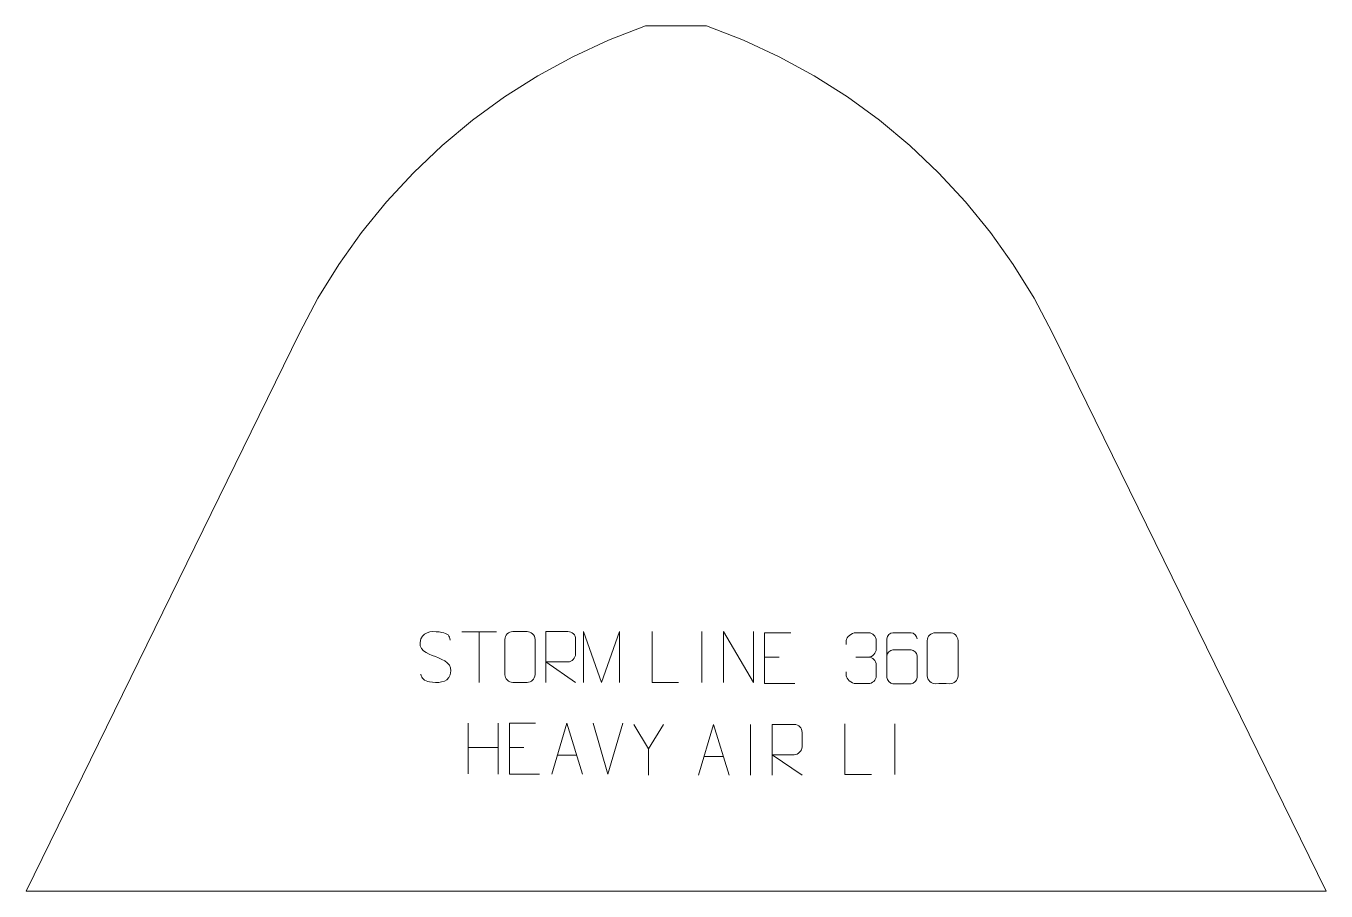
# Model space of a CAD drawing. Header units: millimetres. Extents: x -319 to 319, y 790 to 1215.
import ezdxf

# ---------------------------------------------------------------- set-up
doc = ezdxf.new("R2010")
doc.units = ezdxf.units.MM
doc.header["$MEASUREMENT"] = 0
doc.layers.add('layer 1', color=7, linetype='Continuous')

msp = doc.modelspace()

# ---------------------------------------------------------------- linework, layer by layer
at = {"layer": 'layer 1', "color": 242, "lineweight": 9}
msp.add_open_spline([(-15.0006, 1214.9992), (-15.0006, 1214.9992), (15.0001, 1214.9992), (15.0001, 1214.9992), (15.0001, 1214.9992), (15.0001, 1214.9992), (33.1134, 1207.9803), (33.1134, 1207.9803), (33.1134, 1207.9803), (33.1134, 1207.9803), (50.7352, 1199.8037), (50.7352, 1199.8037), (50.7352, 1199.8037), (50.7352, 1199.8037), (67.7888, 1190.5024), (67.7888, 1190.5024), (67.7888, 1190.5024), (67.7888, 1190.5024), (84.2042, 1180.1163), (84.2042, 1180.1163), (84.2042, 1180.1163), (84.2042, 1180.1163), (99.9128, 1168.6884), (99.9128, 1168.6884), (99.9128, 1168.6884), (99.9128, 1168.6884), (114.8486, 1156.2657), (114.8486, 1156.2657), (114.8486, 1156.2657), (114.8486, 1156.2657), (128.9465, 1142.9028), (128.9465, 1142.9028), (128.9465, 1142.9028), (128.9465, 1142.9028), (142.1505, 1128.6547), (142.1505, 1128.6547), (142.1505, 1128.6547), (142.1505, 1128.6547), (154.4034, 1113.5811), (154.4034, 1113.5811), (154.4034, 1113.5811), (154.4034, 1113.5811), (165.6537, 1097.7445), (165.6537, 1097.7445), (165.6537, 1097.7445), (165.6537, 1097.7445), (175.8545, 1081.2124), (175.8545, 1081.2124), (175.8545, 1081.2124), (175.8545, 1081.2124), (184.9634, 1064.0548), (184.9634, 1064.0548), (184.9634, 1064.0548), (184.9634, 1064.0548), (319.2505, 789.999), (319.2505, 789.999), (319.2505, 789.999), (319.2505, 789.999), (-319.2491, 789.999), (-319.2491, 789.999), (-319.2491, 789.999), (-319.2491, 789.999), (-184.9619, 1064.0548), (-184.9619, 1064.0548), (-184.9619, 1064.0548), (-184.9619, 1064.0548), (-175.8534, 1081.2124), (-175.8534, 1081.2124), (-175.8534, 1081.2124), (-175.8534, 1081.2124), (-165.6526, 1097.7445), (-165.6526, 1097.7445), (-165.6526, 1097.7445), (-165.6526, 1097.7445), (-154.4035, 1113.5811), (-154.4035, 1113.5811), (-154.4035, 1113.5811), (-154.4035, 1113.5811), (-142.1494, 1128.6547), (-142.1494, 1128.6547), (-142.1494, 1128.6547), (-142.1494, 1128.6547), (-128.9466, 1142.9028), (-128.9466, 1142.9028), (-128.9466, 1142.9028), (-128.9466, 1142.9028), (-114.8471, 1156.2657), (-114.8471, 1156.2657), (-114.8471, 1156.2657), (-114.8471, 1156.2657), (-99.9129, 1168.6884), (-99.9129, 1168.6884), (-99.9129, 1168.6884), (-99.9129, 1168.6884), (-84.2043, 1180.1163), (-84.2043, 1180.1163), (-84.2043, 1180.1163), (-84.2043, 1180.1163), (-67.7889, 1190.5024), (-67.7889, 1190.5024), (-67.7889, 1190.5024), (-67.7889, 1190.5024), (-50.7337, 1199.8037), (-50.7337, 1199.8037), (-50.7337, 1199.8037), (-50.7337, 1199.8037), (-33.1139, 1207.9803), (-33.1139, 1207.9803), (-33.1139, 1207.9803), (-33.1139, 1207.9803), (-15.0006, 1214.9992), (-15.0006, 1214.9992)], degree=3, knots=[0, 0, 0, 0, 0.03448276, 0.03448276, 0.03448276, 0.03448276, 0.06896552, 0.06896552, 0.06896552, 0.06896552, 0.10344828, 0.10344828, 0.10344828, 0.10344828, 0.13793103, 0.13793103, 0.13793103, 0.13793103, 0.17241379, 0.17241379, 0.17241379, 0.17241379, 0.20689655, 0.20689655, 0.20689655, 0.20689655, 0.24137931, 0.24137931, 0.24137931, 0.24137931, 0.27586207, 0.27586207, 0.27586207, 0.27586207, 0.31034483, 0.31034483, 0.31034483, 0.31034483, 0.34482759, 0.34482759, 0.34482759, 0.34482759, 0.37931034, 0.37931034, 0.37931034, 0.37931034, 0.4137931, 0.4137931, 0.4137931, 0.4137931, 0.44827586, 0.44827586, 0.44827586, 0.44827586, 0.48275862, 0.48275862, 0.48275862, 0.48275862, 0.51724138, 0.51724138, 0.51724138, 0.51724138, 0.55172414, 0.55172414, 0.55172414, 0.55172414, 0.5862069, 0.5862069, 0.5862069, 0.5862069, 0.62068966, 0.62068966, 0.62068966, 0.62068966, 0.65517241, 0.65517241, 0.65517241, 0.65517241, 0.68965517, 0.68965517, 0.68965517, 0.68965517, 0.72413793, 0.72413793, 0.72413793, 0.72413793, 0.75862069, 0.75862069, 0.75862069, 0.75862069, 0.79310345, 0.79310345, 0.79310345, 0.79310345, 0.82758621, 0.82758621, 0.82758621, 0.82758621, 0.86206897, 0.86206897, 0.86206897, 0.86206897, 0.89655172, 0.89655172, 0.89655172, 0.89655172, 0.93103448, 0.93103448, 0.93103448, 0.93103448, 1, 1, 1, 1], dxfattribs=at)
at = {"layer": 'layer 1', "color": 250, "lineweight": 9}
for points, knots in [([(-118.116, 905.1361), (-122.3643, 906.6065), (-127.2724, 908.4023), (-125.2673, 913.9226), (-125.2673, 913.9226), (-123.7638, 918.0625), (-118.5502, 917.674), (-114.9466, 917.0729), (-114.9466, 917.0729), (-112.086, 916.5957), (-111.2213, 915.3825), (-110.9107, 913.2984)], [0, 0, 0, 0, 0.25, 0.25, 0.25, 0.25, 0.5, 0.5, 0.5, 0.5, 1, 1, 1, 1]), ([(-80.1502, 917.4393), (-77.8245, 917.4393), (-75.4984, 917.4393), (-73.1723, 917.4393), (-73.1723, 917.4393), (-71.2257, 917.4749), (-69.2343, 915.9833), (-69.2076, 913.5457), (-69.2076, 913.5457), (-69.208, 907.7988), (-69.208, 902.0515), (-69.2076, 896.3038), (-69.2076, 896.3038), (-69.3474, 893.9804), (-71.0246, 892.5008), (-73.1723, 892.49), (-73.1723, 892.49), (-75.5042, 892.4904), (-77.8361, 892.4904), (-80.1676, 892.49), (-80.1676, 892.49), (-82.0926, 892.3846), (-84.0647, 894.2691), (-84.0535, 896.2864), (-84.0535, 896.2864), (-84.0532, 902.0565), (-84.0532, 907.8262), (-84.0535, 913.5955), (-84.0535, 913.5955), (-84.0493, 915.7336), (-82.3026, 917.4528), (-80.1502, 917.4393)], [0, 0, 0, 0, 0.11111111, 0.11111111, 0.11111111, 0.11111111, 0.22222222, 0.22222222, 0.22222222, 0.22222222, 0.33333333, 0.33333333, 0.33333333, 0.33333333, 0.44444444, 0.44444444, 0.44444444, 0.44444444, 0.55555556, 0.55555556, 0.55555556, 0.55555556, 0.66666667, 0.66666667, 0.66666667, 0.66666667, 0.77777778, 0.77777778, 0.77777778, 0.77777778, 1, 1, 1, 1]), ([(-63.9627, 892.4861), (-63.9627, 892.4861), (-63.9627, 917.4396), (-63.9627, 917.4396), (-63.9627, 917.4396), (-60.3679, 917.4396), (-56.7724, 917.4396), (-53.1772, 917.4396), (-53.1772, 917.4396), (-50.8519, 917.4019), (-49.2946, 915.9119), (-49.2987, 913.5455), (-49.2987, 913.5455), (-49.2991, 911.51), (-49.2991, 908.4506), (-49.2987, 906.4146), (-49.2987, 906.4146), (-49.3052, 904.5391), (-51.1175, 902.5973), (-53.127, 902.5782), (-53.127, 902.5782), (-53.127, 902.5782), (-63.9627, 902.5782), (-63.9627, 902.5782), (-63.9627, 902.5782), (-63.9627, 902.5782), (-49.308, 892.4861), (-49.308, 892.4861)], [0, 0, 0, 0, 0.125, 0.125, 0.125, 0.125, 0.25, 0.25, 0.25, 0.25, 0.375, 0.375, 0.375, 0.375, 0.5, 0.5, 0.5, 0.5, 0.625, 0.625, 0.625, 0.625, 0.75, 0.75, 0.75, 0.75, 1, 1, 1, 1]), ([(-45.4731, 892.4839), (-45.4731, 892.4839), (-45.4731, 917.4418), (-45.4731, 917.4418), (-45.4731, 917.4418), (-45.4731, 917.4418), (-36.548, 892.4839), (-36.548, 892.4839), (-36.548, 892.4839), (-36.548, 892.4839), (-27.7881, 917.4413), (-27.7881, 917.4413), (-27.7881, 917.4413), (-27.7881, 917.4413), (-27.7881, 892.4839), (-27.7881, 892.4839)], [0, 0, 0, 0, 0.2, 0.2, 0.2, 0.2, 0.4, 0.4, 0.4, 0.4, 0.6, 0.6, 0.6, 0.6, 1, 1, 1, 1]), ([(1.1714, 892.486), (1.1714, 892.486), (-11.7777, 892.486), (-11.7777, 892.486), (-11.7777, 892.486), (-11.7777, 892.486), (-11.7777, 917.4396), (-11.7777, 917.4396)], [0, 0, 0, 0, 0.33333333, 0.33333333, 0.33333333, 0.33333333, 1, 1, 1, 1]), ([(23.3694, 892.4861), (23.3694, 892.4861), (23.3694, 917.4396), (23.3694, 917.4396), (23.3694, 917.4396), (23.3694, 917.4396), (38.0242, 892.4861), (38.0242, 892.4861), (38.0242, 892.4861), (38.0242, 892.4861), (38.0242, 917.4396), (38.0242, 917.4396)], [0, 0, 0, 0, 0.25, 0.25, 0.25, 0.25, 0.5, 0.5, 0.5, 0.5, 1, 1, 1, 1]), ([(56.4026, 916.8425), (56.4026, 916.8425), (43.5287, 916.8425), (43.5287, 916.8425), (43.5287, 916.8425), (43.5287, 916.8425), (43.5287, 891.8889), (43.5287, 891.8889), (43.5287, 891.8889), (43.5287, 891.8889), (58.3945, 891.8889), (58.3945, 891.8889)], [0, 0, 0, 0, 0.25, 0.25, 0.25, 0.25, 0.5, 0.5, 0.5, 0.5, 1, 1, 1, 1]), ([(83.597, 911.1582), (83.597, 911.1582), (83.597, 913.0154), (83.597, 913.0154), (83.597, 913.0154), (83.5827, 914.7573), (86.2472, 916.8754), (88.3063, 916.8527), (88.3063, 916.8527), (90.3704, 916.8527), (92.4344, 916.8527), (94.4981, 916.8527), (94.4981, 916.8527), (96.6926, 916.8615), (98.2909, 915.0147), (98.3353, 913.1026), (98.3353, 913.1026), (98.3349, 911.6675), (98.3349, 910.2324), (98.3353, 908.7969), (98.3353, 908.7969), (98.2867, 907.1434), (96.6841, 904.9134), (94.4858, 904.9234), (94.4858, 904.9234), (96.6895, 904.9122), (98.2975, 903.109), (98.3515, 901.0495), (98.3515, 901.0495), (98.3511, 899.2648), (98.3511, 897.4801), (98.3515, 895.695), (98.3515, 895.695), (98.3616, 893.6336), (96.3067, 891.8705), (94.4858, 891.8786), (94.4858, 891.8786), (92.4205, 891.8789), (90.3553, 891.8789), (88.2897, 891.8786), (88.2897, 891.8786), (86.1211, 891.8901), (83.5901, 894.2903), (83.5715, 895.7521), (83.5715, 895.7521), (83.5715, 895.7521), (83.5715, 897.6607), (83.5715, 897.6607)], [0, 0, 0, 0, 0.07692308, 0.07692308, 0.07692308, 0.07692308, 0.15384615, 0.15384615, 0.15384615, 0.15384615, 0.23076923, 0.23076923, 0.23076923, 0.23076923, 0.30769231, 0.30769231, 0.30769231, 0.30769231, 0.38461538, 0.38461538, 0.38461538, 0.38461538, 0.46153846, 0.46153846, 0.46153846, 0.46153846, 0.53846154, 0.53846154, 0.53846154, 0.53846154, 0.61538462, 0.61538462, 0.61538462, 0.61538462, 0.69230769, 0.69230769, 0.69230769, 0.69230769, 0.76923077, 0.76923077, 0.76923077, 0.76923077, 0.84615385, 0.84615385, 0.84615385, 0.84615385, 1, 1, 1, 1]), ([(118.3915, 913.9064), (118.3674, 915.2459), (117.0112, 916.8991), (115.4393, 916.8648), (115.4393, 916.8648), (112.4545, 916.8645), (109.4693, 916.8645), (106.4839, 916.8648), (106.4839, 916.8648), (105.2648, 916.8797), (103.5366, 915.4421), (103.5316, 913.9064), (103.5316, 913.9064), (103.5319, 907.5459), (103.5319, 901.1851), (103.5316, 894.8244), (103.5316, 894.8244), (103.5363, 893.6615), (105.2648, 891.8904), (106.4839, 891.866), (106.4839, 891.866), (109.4693, 891.8663), (112.4545, 891.8663), (115.4393, 891.866), (115.4393, 891.866), (116.7174, 891.9098), (118.3871, 893.5243), (118.3915, 894.8244), (118.3915, 894.8244), (118.3915, 898.4077), (118.3915, 901.9908), (118.3915, 905.5735), (118.3915, 905.5735), (118.353, 907.0517), (116.7703, 908.4846), (115.4393, 908.4826), (115.4393, 908.4826), (112.4545, 908.4829), (109.4693, 908.4829), (106.4839, 908.4826), (106.4839, 908.4826), (105.1544, 908.4876), (103.5114, 906.9803), (103.5531, 905.5518)], [0, 0, 0, 0, 0.08333333, 0.08333333, 0.08333333, 0.08333333, 0.16666667, 0.16666667, 0.16666667, 0.16666667, 0.25, 0.25, 0.25, 0.25, 0.33333333, 0.33333333, 0.33333333, 0.33333333, 0.41666667, 0.41666667, 0.41666667, 0.41666667, 0.5, 0.5, 0.5, 0.5, 0.58333333, 0.58333333, 0.58333333, 0.58333333, 0.66666667, 0.66666667, 0.66666667, 0.66666667, 0.75, 0.75, 0.75, 0.75, 0.83333333, 0.83333333, 0.83333333, 0.83333333, 1, 1, 1, 1]), ([(127.3809, 916.865), (129.747, 916.865), (132.1135, 916.865), (134.48, 916.865), (134.48, 916.865), (136.4605, 916.9006), (138.4865, 915.4063), (138.5136, 912.9642), (138.5136, 912.9642), (138.5132, 907.2068), (138.5132, 901.449), (138.5136, 895.6908), (138.5136, 895.6908), (138.3715, 893.3632), (136.6651, 891.8809), (134.48, 891.8701), (134.48, 891.8701), (132.1076, 891.8705), (129.7352, 891.8705), (127.3632, 891.8701), (127.3632, 891.8701), (125.4047, 891.7645), (123.3983, 893.6524), (123.4097, 895.6734), (123.4097, 895.6734), (123.4101, 901.454), (123.4101, 907.2343), (123.4097, 913.0141), (123.4097, 913.0141), (123.414, 915.1561), (125.1911, 916.8786), (127.3809, 916.865)], [0, 0, 0, 0, 0.11111111, 0.11111111, 0.11111111, 0.11111111, 0.22222222, 0.22222222, 0.22222222, 0.22222222, 0.33333333, 0.33333333, 0.33333333, 0.33333333, 0.44444444, 0.44444444, 0.44444444, 0.44444444, 0.55555556, 0.55555556, 0.55555556, 0.55555556, 0.66666667, 0.66666667, 0.66666667, 0.66666667, 0.77777778, 0.77777778, 0.77777778, 0.77777778, 1, 1, 1, 1]), ([(-118.116, 905.136), (-114.0974, 903.4893), (-109.0679, 901.601), (-110.9019, 896.2407), (-110.9019, 896.2407), (-112.3617, 891.9743), (-117.2725, 892.231), (-120.9986, 892.7857), (-120.9986, 892.7857), (-123.7486, 893.1955), (-124.9695, 894.409), (-125.3475, 896.5212)], [0, 0, 0, 0, 0.25, 0.25, 0.25, 0.25, 0.5, 0.5, 0.5, 0.5, 1, 1, 1, 1]), ([(-68.9739, 872.3914), (-68.9739, 872.3914), (-81.8478, 872.3914), (-81.8478, 872.3914), (-81.8478, 872.3914), (-81.8478, 872.3914), (-81.8478, 847.4378), (-81.8478, 847.4378), (-81.8478, 847.4378), (-81.8478, 847.4378), (-66.982, 847.4378), (-66.982, 847.4378)], [0, 0, 0, 0, 0.25, 0.25, 0.25, 0.25, 0.5, 0.5, 0.5, 0.5, 1, 1, 1, 1]), ([(-60.9064, 847.4379), (-60.9064, 847.4379), (-53.5354, 872.3914), (-53.5354, 872.3914), (-53.5354, 872.3914), (-53.5354, 872.3914), (-45.9655, 847.4379), (-45.9655, 847.4379)], [0, 0, 0, 0, 0.33333333, 0.33333333, 0.33333333, 0.33333333, 1, 1, 1, 1]), ([(-6.1136, 871.8133), (-6.1136, 871.8133), (-13.436, 859.9146), (-13.436, 859.9146), (-13.436, 859.9146), (-13.436, 859.9146), (-13.4353, 846.8597), (-13.4353, 846.8597)], [0, 0, 0, 0, 0.33333333, 0.33333333, 0.33333333, 0.33333333, 1, 1, 1, 1]), ([(11.0943, 846.8598), (11.0943, 846.8598), (18.4653, 871.8133), (18.4653, 871.8133), (18.4653, 871.8133), (18.4653, 871.8133), (26.0352, 846.8598), (26.0352, 846.8598)], [0, 0, 0, 0, 0.33333333, 0.33333333, 0.33333333, 0.33333333, 1, 1, 1, 1]), ([(47.2327, 846.8598), (47.2327, 846.8598), (47.2327, 871.8133), (47.2327, 871.8133), (47.2327, 871.8133), (50.8275, 871.8133), (54.423, 871.8133), (58.0182, 871.8133), (58.0182, 871.8133), (60.3435, 871.7756), (61.9008, 870.2856), (61.8967, 867.9192), (61.8967, 867.9192), (61.8963, 865.8837), (61.8963, 862.8243), (61.8967, 860.7883), (61.8967, 860.7883), (61.8902, 858.9128), (60.0779, 856.971), (58.0684, 856.9519), (58.0684, 856.9519), (58.0684, 856.9519), (47.2327, 856.9519), (47.2327, 856.9519), (47.2327, 856.9519), (47.2327, 856.9519), (61.8874, 846.8598), (61.8874, 846.8598)], [0, 0, 0, 0, 0.125, 0.125, 0.125, 0.125, 0.25, 0.25, 0.25, 0.25, 0.375, 0.375, 0.375, 0.375, 0.5, 0.5, 0.5, 0.5, 0.625, 0.625, 0.625, 0.625, 0.75, 0.75, 0.75, 0.75, 1, 1, 1, 1]), ([(95.9425, 847.242), (95.9425, 847.242), (82.9934, 847.242), (82.9934, 847.242), (82.9934, 847.242), (82.9934, 847.242), (82.9934, 872.1956), (82.9934, 872.1956)], [0, 0, 0, 0, 0.33333333, 0.33333333, 0.33333333, 0.33333333, 1, 1, 1, 1])]:
    msp.add_open_spline(points, degree=3, knots=knots, dxfattribs=at)
for points in [[(-105.1242, 917.4161), (-105.1242, 917.4161), (-88.137, 917.4161), (-88.137, 917.4161)], [(-96.6304, 892.4861), (-96.6304, 892.4861), (-96.6304, 917.4396), (-96.6304, 917.4396)], [(12.6968, 917.4499), (12.6968, 917.4499), (12.6968, 892.4758), (12.6968, 892.4758)], [(43.5287, 904.9628), (43.5287, 904.9628), (50.6968, 904.9628), (50.6968, 904.9628)], [(88.3067, 904.913), (88.3067, 904.913), (94.5031, 904.913), (94.5031, 904.913)], [(-102.0013, 872.3938), (-102.0013, 872.3938), (-102.0013, 847.6163), (-102.0013, 847.6163)], [(-87.358, 872.3938), (-87.358, 872.3938), (-87.358, 847.4403), (-87.358, 847.4403)], [(-33.436, 847.4378), (-33.436, 847.4378), (-40.7578, 872.3914), (-40.7578, 872.3914)], [(-26.1141, 872.3914), (-26.1141, 872.3914), (-33.4359, 847.4378), (-33.4359, 847.4378)], [(-13.436, 859.9146), (-13.436, 859.9146), (-20.7569, 871.8133), (-20.7569, 871.8133)], [(36.5647, 871.8236), (36.5647, 871.8236), (36.5647, 846.8495), (36.5647, 846.8495)], [(107.4679, 872.2059), (107.4679, 872.2059), (107.4679, 847.2318), (107.4679, 847.2318)], [(-102.0013, 860.5115), (-102.0013, 860.5115), (-87.358, 860.5119), (-87.358, 860.5119)], [(-81.8478, 860.5117), (-81.8478, 860.5117), (-74.6797, 860.5117), (-74.6797, 860.5117)], [(-58.1838, 856.6873), (-58.1838, 856.6873), (-48.6881, 856.6873), (-48.6881, 856.6873)], [(13.8169, 856.1092), (13.8169, 856.1092), (23.3126, 856.1092), (23.3126, 856.1092)]]:
    msp.add_open_spline(points, degree=3, dxfattribs=at)

doc.saveas('drawing.dxf')
